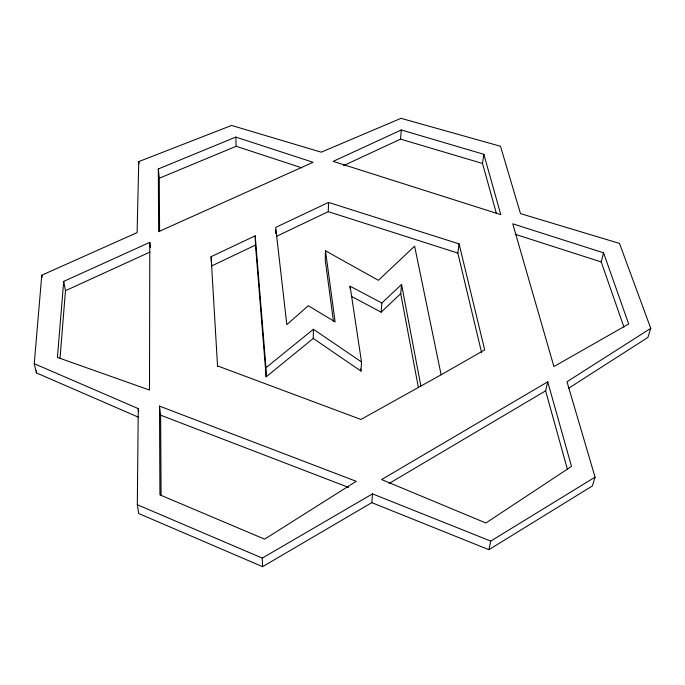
<?xml version="1.0" encoding="UTF-8"?>
<svg xmlns="http://www.w3.org/2000/svg" width="685" height="685" viewBox="0 0 685 685"><rect width="100%" height="100%" fill="white"/><g stroke="black" fill="none" stroke-linecap="round" stroke-linejoin="round"><path stroke-width="1.03" d="M149.801 242.362L149.501 390.048L57.42 357.416L63.688 281.398L149.801 242.362L150.4 247.525M650.75 328.346L566.983 381.759L595.068 477.145L592.397 485.922L488.91 549.687L371.809 502.653L262.56 566.675L138.73 513.536L137.325 504.734L138.267 408.62L34.25 363.709L41.776 275.207L137.111 232.6L138.755 161.609L231.581 125.441L321.231 152.181L401.008 118.325L500.495 146.265L520.497 213.617L619.497 243.415L650.75 328.346L647.907 337.414L568.285 388.481M313.25 338.433L313.422 329.262L361.509 361.98L360.944 371.082L313.25 338.433L266.174 376.853L255.488 245.076L255.214 235.82L211.091 256.678L217.573 366.535M217.445 365.867L360.944 419.468L441.131 374.789L414.622 246.18L378.377 280.319L325.478 250.787L325.229 260.017L333.492 321.522M276.757 236.205L328.278 211.656L328.535 202.426L459.078 243.886L484.672 349.872L441.131 374.789M349.992 288.274L350.095 286.227L381.862 303.001L381.16 312.18L351.499 296.408M60.04 358.178L65.469 290.688L63.688 281.398M343.519 165.642L400.537 139.123L401.282 129.97L483.85 154.313L500.795 214.645L333.175 161.377L401.282 129.97M138.61 417.276L36.391 372.905L36.562 370.773M371.809 502.653L372.529 493.876L490.743 541.099L595.068 477.145M418.398 387.633L400.708 293.625L401.556 284.438L381.862 303.001M481.632 352.732L457.828 253.073L459.078 243.886M496.428 213.592L482.523 163.467L483.85 154.313M488.91 549.687L490.743 541.099M567.334 469.054L545.62 390.835L547.735 381.819L381.613 479.551L485.905 522.997L571.495 466.416L547.735 381.819M623.915 327.062L601.233 261.961L603.562 252.825L512.748 223.807L553.908 366.543L628.676 323.996L603.562 252.825M381.16 312.18L400.708 293.625M266.174 376.853L265.96 367.734L313.422 329.262M389.106 483.464L545.62 390.835M137.325 504.734L262.286 558.095L372.529 493.876M255.488 245.076L211.708 265.934L211.091 256.678M328.535 202.426L275.678 227.42L286.827 324.656L308.31 305.707L335.119 321.899L325.478 250.787M65.469 290.688L149.904 252.089M159.579 231.342L159.28 178.22L236.188 146.282L301.828 167.842M158.329 168.955L235.794 137.069L313.079 162.285L158.637 231.624L158.329 168.955L159.28 178.22M400.537 139.123L482.523 163.467M328.278 211.656L457.828 253.073M515.18 234.279L601.233 261.961M159.502 406.111L356.226 481.307L264.624 539.155L159.939 494.878L159.502 406.111L160.632 415.178L161.086 495.178M160.632 415.178L348.691 487.455M34.25 363.709L36.391 372.905M41.776 275.207L42.205 277.279M401.556 284.438L420.847 385.903M350.095 286.227L361.509 361.98M360.627 368.984L360.944 371.082M138.267 408.62L138.713 411.651M138.755 161.609L139.004 163.672M255.214 235.82L265.96 367.734M235.794 137.069L236.188 146.282M262.286 558.095L262.56 566.675M275.704 229.475L275.764 233.585"/></g></svg>
